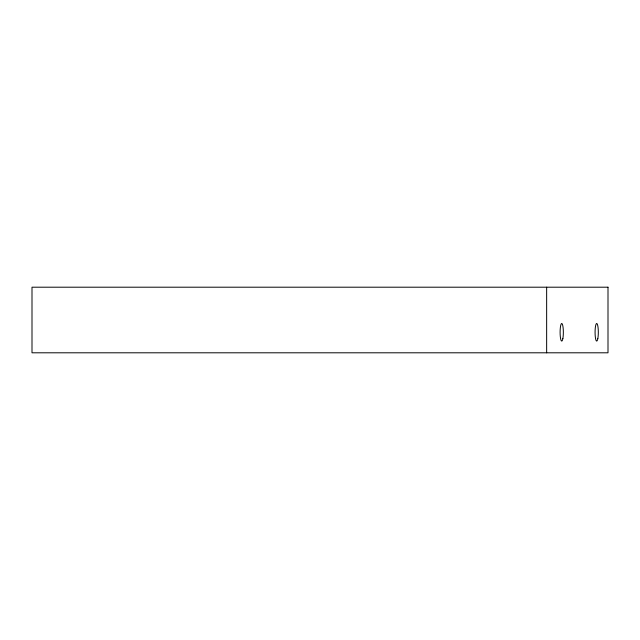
<?xml version="1.0" encoding="UTF-8"?>
<svg xmlns="http://www.w3.org/2000/svg" width="640" height="640" viewBox="0 0 640 640"><rect width="100%" height="100%" fill="white"/><g stroke="black" fill="none" stroke-linecap="round" stroke-linejoin="round"><path stroke-width="0.96" d="M546.648 287.2L546.648 352.8M608 287.2L32 287.2L32 352.8L608 352.8L608 287.2M562.872 338.528A8.816 1.624 -90 0 0 562.144 323.784A8.816 1.624 -90 0 0 560.16 334.584A8.816 1.624 -90 0 0 562.872 338.528M597.84 338.528A8.816 1.624 -90 0 0 597.112 323.784A8.816 1.624 -90 0 0 595.128 334.584A8.816 1.624 -90 0 0 597.84 338.528"/></g></svg>
